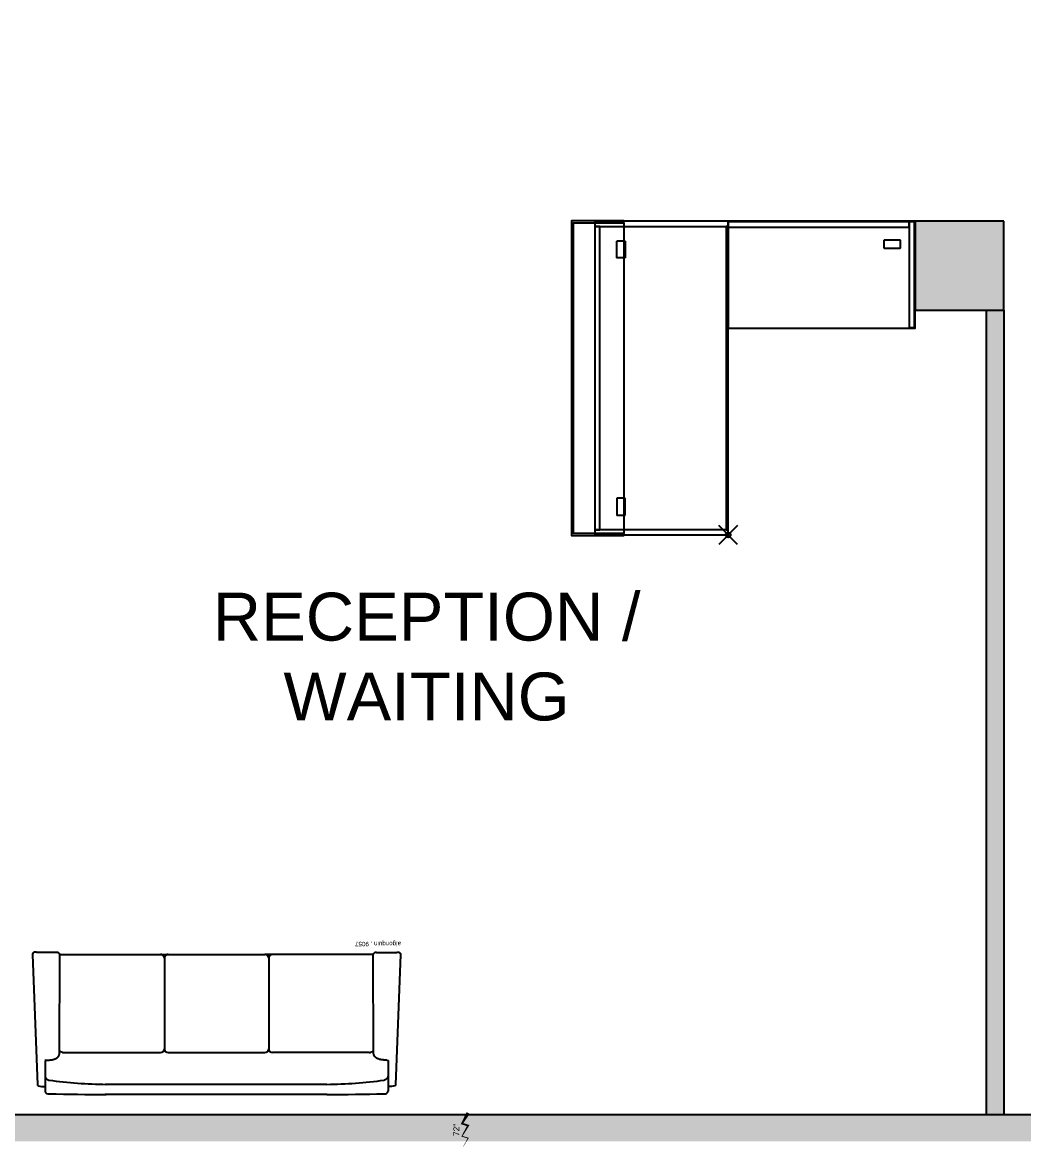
# Model space of a CAD drawing. Header units: inches. Extents: x 0 to 8116, y 4 to 1630.
# Drawn here: x 7149.2 to 7374.3, y 605.1 to 856.7 of the extents above; entities that cross this region are included whole.
import ezdxf
from ezdxf.enums import TextEntityAlignment as Align

# ---------------------------------------------------------------- set-up
doc = ezdxf.new("R2010")
doc.units = ezdxf.units.IN
doc.header["$MEASUREMENT"] = 0
for name, color, linetype in [('0-BACKGROUND', 7, 'Continuous'), ('2D', 7, 'Continuous'), ('A', 7, 'Continuous'), ('ELECTRI', 7, 'Continuous'), ('TEXT HARNESS', 7, 'Continuous'), ('UPHOLSTERY', 255, 'Continuous')]:
    doc.layers.add(name, color=color, linetype=linetype)
doc.styles.add('ARCH-STYLE', font='arial.ttf')
doc.styles.add('ARIAL', font='arial.ttf')
doc.styles.add('EXPLODED0', font='Arial', dxfattribs={"height": 0.2})

# ---------------------------------------------------------------- blocks, each defined once
blk = doc.blocks.new('BD___ALGONQUIN___9057___PL')
at = {"layer": '2D'}
for p, q in [((-79.92, 27.32), (-79.92, 30.76)), ((-66.16, 31.47), (-16.3, 31.47)), ((-2.81, 27.32), (-2.81, 30.76)), ((-81.64, 29.23), (-81.64, 29.24)), ((-66.16, 29.21), (-16.3, 29.21)), ((-1.09, 29.23), (-1.09, 29.24)), ((-79.68, 23.76), (-79.92, 23.84)), ((-3.05, 23.76), (-2.81, 23.84)), ((-76.66, 22.04), (-76.61, 0.01)), ((-75.7, 22.04), (-53.96, 22.04)), ((-53.1, 21.04), (-53.1, 21.29)), ((-53.1, 0.98), (-53.1, 21.04)), ((-30.5, 22.04), (-52.23, 22.04)), ((-29.63, 21.04), (-29.63, 21.29)), ((-29.63, 0.98), (-29.63, 21.04)), ((-7.03, 22.04), (-28.76, 22.04)), ((-6.07, 22.04), (-6.12, 0.01)), ((-76.61, 0.01), (-76.31, -0.02)), ((-53.1, 0.73), (-53.1, 0.98)), ((-53.1, 0.71), (-53.1, 0.7)), ((-29.63, 0.73), (-29.63, 0.98)), ((-29.63, 0.71), (-29.63, 0.7)), ((-6.11, 0.01), (-6.42, -0.02)), ((-78.68, -0.48), (-78.72, -0.48)), ((-78.61, -0.48), (-78.68, -0.48)), ((-78.57, -0.48), (-78.61, -0.48)), ((-78.55, -0.48), (-78.57, -0.48)), ((-78.52, -0.48), (-78.55, -0.48)), ((-78.5, -0.48), (-78.52, -0.48)), ((-78.46, -0.48), (-78.5, -0.48)), ((-78.45, -0.48), (-78.46, -0.48)), ((-78.41, -0.48), (-78.45, -0.48)), ((-78.4, -0.48), (-78.41, -0.48)), ((-78.36, -0.48), (-78.4, -0.48)), ((-78.35, -0.48), (-78.36, -0.48)), ((-78.31, -0.48), (-78.35, -0.48)), ((-78.3, -0.48), (-78.31, -0.48)), ((-78.26, -0.48), (-78.3, -0.48)), ((-78.25, -0.48), (-78.26, -0.48)), ((-78.22, -0.48), (-78.25, -0.48)), ((-78.2, -0.48), (-78.22, -0.48)), ((-78.17, -0.48), (-78.2, -0.48)), ((-78.16, -0.48), (-78.17, -0.48)), ((-78.12, -0.48), (-78.16, -0.48)), ((-78.11, -0.48), (-78.12, -0.48)), ((-78.08, -0.48), (-78.11, -0.48)), ((-78.07, -0.48), (-78.08, -0.48)), ((-78.04, -0.48), (-78.07, -0.48)), ((-78.02, -0.48), (-78.04, -0.48)), ((-78, -0.48), (-78.02, -0.48)), ((-77.98, -0.48), (-78, -0.48)), ((-77.96, -0.48), (-77.98, -0.48)), ((-77.88, -0.48), (-77.96, -0.48)), ((-77.87, -0.48), (-77.88, -0.48)), ((-77.75, -0.48), (-77.87, -0.48)), ((-77.73, -0.48), (-77.75, -0.48)), ((-77.72, -0.48), (-77.73, -0.48)), ((-77.7, -0.48), (-77.72, -0.48)), ((-77.69, -0.48), (-77.7, -0.48)), ((-77.68, -0.48), (-77.69, -0.48)), ((-77.67, -0.48), (-77.68, -0.48)), ((-77.65, -0.48), (-77.67, -0.48)), ((-77.64, -0.48), (-77.65, -0.48)), ((-77.63, -0.48), (-77.64, -0.48)), ((-77.62, -0.48), (-77.63, -0.48)), ((-77.6, -0.48), (-77.62, -0.48)), ((-77.58, -0.48), (-77.6, -0.48)), ((-77.6, -0.48), (-77.6, -0.48)), ((-77.56, -0.48), (-77.58, -0.48)), ((-77.58, -0.48), (-77.58, -0.48)), ((-77.54, -0.48), (-77.56, -0.48)), ((-77.56, -0.48), (-77.56, -0.48)), ((-77.54, -0.48), (-77.54, -0.48)), ((-77.52, -0.48), (-77.54, -0.48)), ((-77.52, -0.48), (-77.52, -0.48)), ((-77.51, -0.48), (-77.52, -0.48)), ((-77.5, -0.48), (-77.51, -0.48)), ((-77.48, -0.48), (-77.5, -0.48)), ((-77.47, -0.48), (-77.48, -0.48)), ((-77.45, -0.48), (-77.47, -0.48)), ((-77.44, -0.48), (-77.45, -0.48)), ((-77.43, -0.48), (-77.44, -0.48)), ((-77.42, -0.48), (-77.43, -0.48)), ((-77.39, -0.48), (-77.42, -0.48)), ((-77.38, -0.48), (-77.39, -0.48)), ((-77.37, -0.48), (-77.38, -0.48)), ((-77.36, -0.48), (-77.37, -0.48)), ((-77.37, -0.48), (-77.37, -0.48)), ((-77.35, -0.48), (-77.36, -0.48)), ((-77.36, -0.48), (-77.36, -0.48)), ((-77.35, -0.48), (-77.35, -0.48)), ((-77.34, -0.48), (-77.35, -0.48)), ((-77.35, -0.48), (-77.35, -0.48)), ((-77.34, -0.48), (-77.34, -0.48)), ((-76.31, -0.02), (-53.96, -0.02)), ((-53.93, -0.02), (-52.27, -0.02)), ((-30.5, -0.02), (-52.23, -0.02)), ((-28.8, -0.02), (-30.46, -0.02)), ((-6.42, -0.02), (-28.76, -0.02)), ((-5.39, -0.48), (-5.39, -0.48)), ((-5.39, -0.48), (-5.38, -0.48)), ((-5.38, -0.48), (-5.38, -0.48)), ((-5.38, -0.48), (-5.37, -0.48)), ((-5.38, -0.48), (-5.38, -0.48)), ((-5.37, -0.48), (-5.36, -0.48)), ((-5.37, -0.48), (-5.37, -0.48)), ((-5.36, -0.48), (-5.35, -0.48)), ((-5.36, -0.48), (-5.36, -0.48)), ((-5.35, -0.48), (-5.34, -0.48)), ((-5.34, -0.48), (-5.31, -0.48)), ((-5.31, -0.48), (-5.3, -0.48)), ((-5.3, -0.48), (-5.29, -0.48)), ((-5.29, -0.48), (-5.28, -0.48)), ((-5.28, -0.48), (-5.26, -0.48)), ((-5.26, -0.48), (-5.25, -0.48)), ((-5.25, -0.48), (-5.23, -0.48)), ((-5.23, -0.48), (-5.22, -0.48)), ((-5.22, -0.48), (-5.21, -0.48)), ((-5.21, -0.48), (-5.2, -0.48)), ((-5.2, -0.48), (-5.19, -0.48)), ((-5.19, -0.48), (-5.17, -0.48)), ((-5.19, -0.48), (-5.19, -0.48)), ((-5.17, -0.48), (-5.15, -0.48)), ((-5.17, -0.48), (-5.17, -0.48)), ((-5.15, -0.48), (-5.13, -0.48)), ((-5.15, -0.48), (-5.15, -0.48)), ((-5.13, -0.48), (-5.11, -0.48)), ((-5.13, -0.48), (-5.13, -0.48)), ((-5.11, -0.48), (-5.1, -0.48)), ((-5.1, -0.48), (-5.09, -0.48)), ((-5.09, -0.48), (-5.08, -0.48)), ((-5.08, -0.48), (-5.06, -0.48)), ((-5.06, -0.48), (-5.05, -0.48)), ((-5.05, -0.48), (-5.03, -0.48)), ((-5.03, -0.48), (-5.03, -0.48)), ((-5.03, -0.48), (-5.01, -0.48)), ((-5.01, -0.48), (-5, -0.48)), ((-5, -0.48), (-4.98, -0.48)), ((-4.98, -0.48), (-4.86, -0.48)), ((-4.86, -0.48), (-4.85, -0.48)), ((-4.85, -0.48), (-4.77, -0.48)), ((-4.77, -0.48), (-4.75, -0.48)), ((-4.75, -0.48), (-4.73, -0.48)), ((-4.73, -0.48), (-4.7, -0.48)), ((-4.7, -0.48), (-4.69, -0.48)), ((-4.69, -0.48), (-4.66, -0.48)), ((-4.66, -0.48), (-4.65, -0.48)), ((-4.65, -0.48), (-4.62, -0.48)), ((-4.62, -0.48), (-4.6, -0.48)), ((-4.6, -0.48), (-4.57, -0.48)), ((-4.57, -0.48), (-4.56, -0.48)), ((-4.56, -0.48), (-4.53, -0.48)), ((-4.53, -0.48), (-4.51, -0.48)), ((-4.51, -0.48), (-4.48, -0.48)), ((-4.48, -0.48), (-4.46, -0.48)), ((-4.46, -0.48), (-4.43, -0.48)), ((-4.43, -0.48), (-4.42, -0.48)), ((-4.42, -0.48), (-4.38, -0.48)), ((-4.38, -0.48), (-4.37, -0.48)), ((-4.37, -0.48), (-4.33, -0.48)), ((-4.33, -0.48), (-4.32, -0.48)), ((-4.32, -0.48), (-4.28, -0.48)), ((-4.28, -0.48), (-4.26, -0.48)), ((-4.26, -0.48), (-4.23, -0.48)), ((-4.23, -0.48), (-4.21, -0.48)), ((-4.21, -0.48), (-4.17, -0.48)), ((-4.17, -0.48), (-4.16, -0.48)), ((-4.16, -0.48), (-4.12, -0.48)), ((-4.12, -0.48), (-4.05, -0.48)), ((-4.05, -0.48), (-4.01, -0.48))]:
    blk.add_line(p, q, dxfattribs=at)
for points in [[(-78.72, -0.48), (-80.84, -0.46), (-81.3, -0.46), (-81.48, -0.46), (-81.55, -0.47), (-81.62, -0.47), (-81.66, -0.48), (-81.69, -0.48), (-81.72, -0.49), (-81.76, -0.49), (-81.79, -0.5), (-81.94, -0.54), (-81.98, -0.54), (-82, -0.55), (-82.01, -0.55), (-82.04, -0.55), (-82.06, -0.56), (-82.08, -0.56), (-82.11, -0.56), (-82.13, -0.56), (-82.15, -0.56), (-82.17, -0.56), (-82.2, -0.55), (-82.21, -0.55), (-82.22, -0.55), (-82.24, -0.55), (-82.25, -0.54), (-82.27, -0.54), (-82.28, -0.54), (-82.29, -0.54), (-82.3, -0.53), (-82.32, -0.53), (-82.33, -0.52), (-82.34, -0.52), (-82.36, -0.52), (-82.37, -0.51), (-82.38, -0.51), (-82.39, -0.5), (-82.41, -0.49), (-82.42, -0.49), (-82.43, -0.48), (-82.44, -0.48), (-82.45, -0.47), (-82.46, -0.46), (-82.48, -0.46), (-82.49, -0.45), (-82.5, -0.44), (-82.51, -0.43), (-82.52, -0.43), (-82.53, -0.42), (-82.54, -0.41), (-82.55, -0.4), (-82.56, -0.39), (-82.57, -0.38), (-82.58, -0.38), (-82.59, -0.37), (-82.59, -0.36), (-82.6, -0.35), (-82.61, -0.34), (-82.62, -0.33), (-82.63, -0.32), (-82.63, -0.31), (-82.64, -0.3), (-82.65, -0.29), (-82.66, -0.28), (-82.66, -0.27), (-82.67, -0.26), (-82.67, -0.24), (-82.68, -0.23), (-82.68, -0.22), (-82.69, -0.21), (-82.69, -0.2), (-82.7, -0.19), (-82.7, -0.18), (-82.71, -0.17), (-82.71, -0.15), (-82.71, -0.14), (-82.72, -0.13), (-82.72, -0.12), (-82.72, -0.1), (-82.72, -0.09), (-82.73, -0.08), (-82.73, -0.06), (-82.73, -0.05), (-82.73, -0.03), (-82.73, -0.02), (-82.73, 0), (-81.63, 29.29), (-81.62, 29.34), (-81.6, 29.39), (-81.56, 29.45), (-81.49, 29.53, -0.054563), (-79.92, 29.69)], [(-4.01, -0.48), (-1.89, -0.46), (-1.43, -0.46), (-1.25, -0.46), (-1.18, -0.47), (-1.1, -0.47), (-1.07, -0.48), (-1.04, -0.48), (-1.01, -0.49), (-0.97, -0.49), (-0.94, -0.5), (-0.79, -0.54), (-0.75, -0.54), (-0.73, -0.55), (-0.71, -0.55), (-0.69, -0.55), (-0.67, -0.56), (-0.65, -0.56), (-0.62, -0.56), (-0.6, -0.56), (-0.58, -0.56), (-0.55, -0.56), (-0.53, -0.55), (-0.52, -0.55), (-0.5, -0.55), (-0.49, -0.55), (-0.48, -0.54), (-0.46, -0.54), (-0.45, -0.54), (-0.44, -0.54), (-0.42, -0.53), (-0.41, -0.53), (-0.4, -0.52), (-0.38, -0.52), (-0.37, -0.52), (-0.36, -0.51), (-0.35, -0.51), (-0.33, -0.5), (-0.32, -0.49), (-0.31, -0.49), (-0.3, -0.48), (-0.29, -0.48), (-0.28, -0.47), (-0.26, -0.46), (-0.25, -0.46), (-0.24, -0.45), (-0.23, -0.44), (-0.22, -0.43), (-0.21, -0.43), (-0.2, -0.42), (-0.19, -0.41), (-0.18, -0.4), (-0.17, -0.39), (-0.16, -0.38), (-0.15, -0.38), (-0.14, -0.37), (-0.13, -0.36), (-0.13, -0.35), (-0.12, -0.34), (-0.11, -0.33), (-0.1, -0.32), (-0.09, -0.31), (-0.09, -0.3), (-0.08, -0.29), (-0.07, -0.28), (-0.07, -0.27), (-0.06, -0.26), (-0.05, -0.24), (-0.05, -0.23), (-0.04, -0.22), (-0.04, -0.21), (-0.03, -0.2), (-0.03, -0.19), (-0.03, -0.18), (-0.02, -0.17), (-0.02, -0.15), (-0.01, -0.14), (-0.01, -0.13), (-0.01, -0.12), (-0.01, -0.1), (0, -0.09), (0, -0.08), (0, -0.06), (0, -0.05), (0, -0.03), (0, -0.02), (0, 0), (-1.1, 29.29), (-1.11, 29.34), (-1.13, 29.39), (-1.17, 29.45), (-1.24, 29.53, 0.054563), (-2.81, 29.69)]]:
    blk.add_lwpolyline(points, format="xyb", dxfattribs=at)
for points in [[(-79.92, 23.84), (-79.92, 27.33), (-79.92, 27.35), (-79.92, 27.36), (-79.92, 27.37), (-79.92, 27.39), (-79.91, 27.41), (-79.91, 27.43), (-79.91, 27.45), (-79.9, 27.47), (-79.9, 27.49), (-79.9, 27.51), (-79.89, 27.52), (-79.89, 27.54), (-79.88, 27.56), (-79.88, 27.57), (-79.87, 27.59), (-79.86, 27.6), (-79.86, 27.62), (-79.85, 27.64), (-79.84, 27.65), (-79.84, 27.67), (-79.83, 27.68), (-79.82, 27.7), (-79.81, 27.71), (-79.8, 27.73), (-79.79, 27.75), (-79.78, 27.76), (-79.77, 27.78), (-79.76, 27.79), (-79.75, 27.81), (-79.74, 27.82), (-79.73, 27.83), (-79.72, 27.85), (-79.7, 27.86), (-79.69, 27.88), (-79.68, 27.89), (-79.67, 27.9), (-79.64, 27.93), (-79.61, 27.95), (-79.58, 27.98), (-79.55, 28), (-79.52, 28.03), (-79.49, 28.05), (-79.46, 28.07), (-79.42, 28.09), (-79.39, 28.11), (-79.35, 28.13), (-79.31, 28.15), (-79.28, 28.17), (-79.24, 28.19), (-79.2, 28.2), (-79.16, 28.22), (-79.12, 28.23), (-79.1, 28.24), (-79.08, 28.24), (-79.07, 28.25), (-79.05, 28.25)], [(-2.81, 23.84), (-2.81, 27.33), (-2.81, 27.35), (-2.81, 27.36), (-2.81, 27.37), (-2.81, 27.39), (-2.81, 27.41), (-2.82, 27.43), (-2.82, 27.45), (-2.82, 27.47), (-2.83, 27.49), (-2.83, 27.51), (-2.84, 27.52), (-2.84, 27.54), (-2.85, 27.56), (-2.85, 27.57), (-2.86, 27.59), (-2.86, 27.6), (-2.87, 27.62), (-2.88, 27.64), (-2.88, 27.65), (-2.89, 27.67), (-2.9, 27.68), (-2.91, 27.7), (-2.92, 27.71), (-2.93, 27.73), (-2.94, 27.75), (-2.95, 27.76), (-2.96, 27.78), (-2.97, 27.79), (-2.98, 27.81), (-2.99, 27.82), (-3, 27.83), (-3.01, 27.85), (-3.02, 27.86), (-3.04, 27.88), (-3.05, 27.89), (-3.06, 27.9), (-3.09, 27.93), (-3.11, 27.95), (-3.14, 27.98), (-3.18, 28), (-3.21, 28.03), (-3.24, 28.05), (-3.27, 28.07), (-3.31, 28.09), (-3.34, 28.11), (-3.38, 28.13), (-3.41, 28.15), (-3.45, 28.17), (-3.49, 28.19), (-3.53, 28.2), (-3.57, 28.22), (-3.61, 28.23), (-3.63, 28.24), (-3.64, 28.24), (-3.66, 28.25), (-3.68, 28.25)], [(-79.68, 23.76), (-79.49, 23.76), (-79.31, 23.75), (-79.14, 23.74), (-78.97, 23.73), (-78.8, 23.71), (-78.65, 23.69), (-78.5, 23.67), (-78.35, 23.65), (-78.21, 23.62), (-78.08, 23.59), (-78.01, 23.57), (-77.95, 23.55), (-77.89, 23.53), (-77.83, 23.51), (-77.77, 23.49), (-77.71, 23.47), (-77.66, 23.45), (-77.6, 23.42), (-77.55, 23.4), (-77.5, 23.37), (-77.45, 23.35), (-77.4, 23.32), (-77.36, 23.29), (-77.31, 23.27), (-77.27, 23.24), (-77.22, 23.21), (-77.18, 23.18), (-77.15, 23.14), (-77.11, 23.11), (-77.07, 23.08), (-77.04, 23.05), (-77, 23.01), (-76.99, 22.99), (-76.97, 22.97), (-76.96, 22.96), (-76.94, 22.94), (-76.93, 22.92), (-76.91, 22.9), (-76.9, 22.88), (-76.89, 22.86), (-76.87, 22.84), (-76.86, 22.82), (-76.85, 22.8), (-76.84, 22.78), (-76.83, 22.76), (-76.81, 22.74), (-76.8, 22.72), (-76.79, 22.7), (-76.78, 22.68), (-76.77, 22.66), (-76.77, 22.64), (-76.76, 22.62), (-76.75, 22.6), (-76.74, 22.57), (-76.73, 22.55), (-76.72, 22.53), (-76.72, 22.51), (-76.71, 22.48), (-76.7, 22.44), (-76.69, 22.39), (-76.68, 22.34), (-76.67, 22.29), (-76.67, 22.24), (-76.66, 22.19), (-76.66, 22.14), (-76.66, 22.09), (-76.66, 22.04)], [(-3.05, 23.76), (-3.23, 23.76), (-3.42, 23.75), (-3.59, 23.74), (-3.76, 23.73), (-3.92, 23.71), (-4.08, 23.69), (-4.23, 23.67), (-4.38, 23.65), (-4.52, 23.62), (-4.65, 23.59), (-4.72, 23.57), (-4.78, 23.55), (-4.84, 23.53), (-4.9, 23.51), (-4.96, 23.49), (-5.02, 23.47), (-5.07, 23.45), (-5.13, 23.42), (-5.18, 23.4), (-5.23, 23.37), (-5.28, 23.35), (-5.33, 23.32), (-5.37, 23.29), (-5.42, 23.27), (-5.46, 23.24), (-5.5, 23.21), (-5.54, 23.18), (-5.58, 23.14), (-5.62, 23.11), (-5.66, 23.08), (-5.69, 23.05), (-5.72, 23.01), (-5.74, 22.99), (-5.76, 22.97), (-5.77, 22.96), (-5.79, 22.94), (-5.8, 22.92), (-5.81, 22.9), (-5.83, 22.88), (-5.84, 22.86), (-5.85, 22.84), (-5.87, 22.82), (-5.88, 22.8), (-5.89, 22.78), (-5.9, 22.76), (-5.91, 22.74), (-5.92, 22.72), (-5.93, 22.7), (-5.94, 22.68), (-5.95, 22.66), (-5.96, 22.64), (-5.97, 22.62), (-5.98, 22.6), (-5.99, 22.57), (-6, 22.55), (-6, 22.53), (-6.01, 22.51), (-6.02, 22.48), (-6.03, 22.44), (-6.04, 22.39), (-6.05, 22.34), (-6.06, 22.29), (-6.06, 22.24), (-6.07, 22.19), (-6.07, 22.14), (-6.07, 22.09), (-6.07, 22.04)]]:
    blk.add_lwpolyline(points, dxfattribs=at)
for centre, radius, start, end in [((-79.21, 30.63), 0.721, 75.1161, 169.6605), ((-66.1, -549.55), 581.02, 90.0054, 91.27355), ((-16.62, -549.55), 581.02, 88.72645, 89.9946), ((-3.52, 30.63), 0.721, 10.3395, 104.8839), ((-64.84, -75.93), 105.14, 90.7182, 97.7667), ((-17.89, -75.93), 105.14, 82.2333, 89.2818), ((-75.72, 20.82), 1.21, 89.1212, 140.7673), ((-53.91, 21.22), 0.814, 4.42, 93.7008), ((-52.28, 21.22), 0.815, 86.1663, 175.5642), ((-30.44, 21.22), 0.815, 4.4358, 93.8337), ((-28.82, 21.22), 0.814, 86.2992, 175.58), ((-7.01, 20.82), 1.21, 39.2327, 90.8788), ((-77.23, 0.14), 0.63, 259.8323, 348.3317), ((-53.91, 0.79), 0.815, 266.1611, 355.5625), ((-52.28, 0.79), 0.815, 184.4375, 273.8389), ((-30.44, 0.79), 0.815, 266.1611, 355.5625), ((-28.82, 0.79), 0.815, 184.4375, 273.8389), ((-5.5, 0.14), 0.63, 191.6683, 280.1677)]:
    blk.add_arc(centre, radius, start, end, dxfattribs=at)
at = {"layer": '2D', "style": 'EXPLODED0'}
blk.add_text('algonquin . 9057', height=1, dxfattribs=at).set_placement((-82.83, -2.87))
blk = doc.blocks.new('AT5503EG3072EBZ')
at = {"color": 1}
for p, q in [((-0.0541, -0.0541), (0.0541, 0.0541)), ((0.0541, -0.0541), (-0.0541, 0.0541))]:
    blk.add_line(p, q, dxfattribs=at)
for points in [[(1.795, 0.5955), (1.795, 0.8955), (-0.003, 0.8955), (-0.003, 0.5955), (0.009, 0.5955), (0.009, 0.8835), (1.783, 0.8835), (1.783, 0.5955)], [(1.783, 0.8835), (1.783, 0.5955), (0.009, 0.5955), (0.009, 0.8835)], [(0.03, 0), (0.03, 0.762), (0, 0.762), (0, 0)], [(0.03, 0.762), (0.03, 0.732), (1.762, 0.732), (1.762, 0.762)], [(1.762, 0.732), (1.762, 0.012), (0.03, 0.012), (0.03, 0.732)], [(1.792, 0), (1.792, 0.762), (1.762, 0.762), (1.762, 0)], [(0.03, 0.012), (0.03, 0), (1.762, 0), (1.762, 0.012)]]:
    blk.add_lwpolyline(points, close=True)
for points in [[(0.1125, 0.6296), (0.1125, 0.5912, 0.414214), (0.1157, 0.588), (0.2063, 0.588, 0.414214), (0.2095, 0.5912), (0.2095, 0.6328, 0.414214), (0.2063, 0.636), (0.1189, 0.636), (0.1157, 0.636, 0.414214), (0.1125, 0.6328)], [(1.6795, 0.6296), (1.6795, 0.5912, -0.414214), (1.6763, 0.588), (1.5857, 0.588, -0.414214), (1.5825, 0.5912), (1.5825, 0.6328, -0.414214), (1.5857, 0.636), (1.6731, 0.636), (1.6763, 0.636, -0.414214), (1.6795, 0.6328)]]:
    blk.add_lwpolyline(points, format="xyb", close=True)
blk.add_circle((0, 0), 0.0138, dxfattribs=at)
blk = doc.blocks.new('AT4302EG2442EBZ')
blk.add_line((-0.003, -0.003), (0, 0))
blk.add_line((-0.003, -0.003), (0, 0))
for points in [[(-1.067, -0.61), (0, -0.61), (0, 0), (-1.067, 0)], [(-1.067, -0.033), (-0.033, -0.033), (-0.033, -0.003), (-1.067, -0.003)], [(-0.003, -0.003), (-0.033, -0.003), (-0.033, -0.607), (-0.003, -0.607)]]:
    blk.add_lwpolyline(points, close=True)
blk.add_lwpolyline([(-0.08575, -0.108), (-0.17445, -0.108, 0.4142136), (-0.1776, -0.11115), (-0.1776, -0.14985, 0.4142136), (-0.17445, -0.153), (-0.08575, -0.153, 0.4142136), (-0.0826, -0.14985), (-0.0826, -0.11115, 0.4142136)], format="xyb", close=True)
blk = doc.blocks.new('1520_block')
at = {"layer": '0-BACKGROUND'}
h = blk.add_hatch(color=253, dxfattribs=at)
h.paths.add_polyline_path([(226, 604), (246, 604), (246, 624), (226, 624)])
h.paths.add_polyline_path([(492.5, 606), (492.5, 626), (472.5, 626), (472.5, 606)])
h.paths.add_polyline_path([(706, 606), (726, 606), (726, 626), (706, 626)])
h.paths.add_polyline_path([(930, 626), (930, 606), (950, 606), (950, 626)])
h.paths.add_polyline_path([(726, 825), (726, 845), (706, 845), (706, 825)])
h.paths.add_polyline_path([(492.5, 845), (472.5, 845), (472.5, 825), (492.5, 825)])
h.paths.add_polyline_path([(226, 848), (226, 828), (246, 828), (246, 848)])
blk.add_hatch(color=253, dxfattribs=at).paths.add_polyline_path([(492.5, 606), (488.5, 606), (488.5, 425), (492.5, 425)])
h = blk.add_hatch(color=253, dxfattribs=at)
h.paths.add_polyline_path([(580.978, 425), (226, 425), (226, 513.743), (220, 513.743), (220, 414), (226, 414), (226, 419), (580.978, 419)])
h.paths.add_polyline_path([(252, 419), (248, 419), (248, 414), (252, 414)], flags=17)
h.paths.add_polyline_path([(706, 425), (581, 425), (581, 419), (700, 419), (700, 251), (706, 251), (706, 387), (706, 407)])
for p, q in [((488.5, 606), (488.5, 425)), ((488.5, 606), (488.5, 425)), ((492.5, 606), (492.5, 425)), ((492.5, 606), (492.5, 425)), ((706, 425), (226, 425))]:
    blk.add_line(p, q, dxfattribs=at)
blk.add_lwpolyline([(492.5, 626), (472.5, 626), (472.5, 606), (492.5, 606)], close=True, dxfattribs=at)
at = {"layer": 'A', "xscale": 39.37007874015748, "yscale": 39.37007874015748, "zscale": 39.37007874015748, "rotation": 90}
blk.add_blockref('AT5503EG3072EBZ', (430.492, 555.449), dxfattribs=at)
at = {"layer": 'A', "xscale": 39.3700787401575, "yscale": 39.3700787401575, "zscale": 39.3700787401575}
blk.add_blockref('AT4302EG2442EBZ', (472.5, 626), dxfattribs=at)
at = {"layer": 'UPHOLSTERY', "rotation": 180}
blk.add_blockref('BD___ALGONQUIN___9057___PL', (274.099, 461.048), dxfattribs=at)
at = {"layer": '0-BACKGROUND', "insert": (362.696, 528.006), "char_height": 10.7755, "width": 119.88868, "attachment_point": 5, "style": 'ARCH-STYLE'}
blk.add_mtext('RECEPTION / WAITING', dxfattribs=at)
at = {"layer": '0-BACKGROUND', "insert": (239.299, 654.772), "char_height": 10.7755, "width": 119.88868, "attachment_point": 5, "style": 'ARCH-STYLE', "bg_fill": 2}
blk.add_mtext('CL.', dxfattribs=at)
blk = doc.blocks.new('818072')
at = {"color": 1}
blk.add_lwpolyline([(0.04, 0.0177, 0, 0.005, 0), (0.1012, -0.0177, 0.005, 0.005, 0), (0.112, 0.0177, 0.005, 0.01, 0), (0.173, -0.0176, 0.01, 0.01, 0), (0.184, 0.0177, 0.01, 0.02, 0), (0.245, -0.0176, 0.02, 0.02, 0)], format="xyseb", dxfattribs=at)
at = {"color": 1, "const_width": 0.005}
blk.add_lwpolyline([(0.04, 0.025), (0.04, -0.025)], dxfattribs=at)
at = {"color": 1}
blk.add_circle((0, 0), 0.0125, dxfattribs=at)
blk.add_point((0, 0), dxfattribs=at)
at = {"layer": 'TEXT HARNESS', "color": 1, "style": 'ARIAL'}
blk.add_text('72"', height=0.03469, dxfattribs=at).set_placement((0.148, 0.05), align=Align.MIDDLE)

msp = doc.modelspace()

# ---------------------------------------------------------------- block references
msp.add_blockref('1520_block', (6877.388, 185.904))

# ---------------------------------------------------------------- next in the draw order: block references
at = {"layer": 'ELECTRI', "xscale": 39.3700787401575, "yscale": 39.3700787401575, "zscale": 39.3700787401575, "rotation": 89.99999999999999}
msp.add_blockref('818072', (7248.729, 601.679), dxfattribs=at)

doc.saveas('drawing.dxf')
